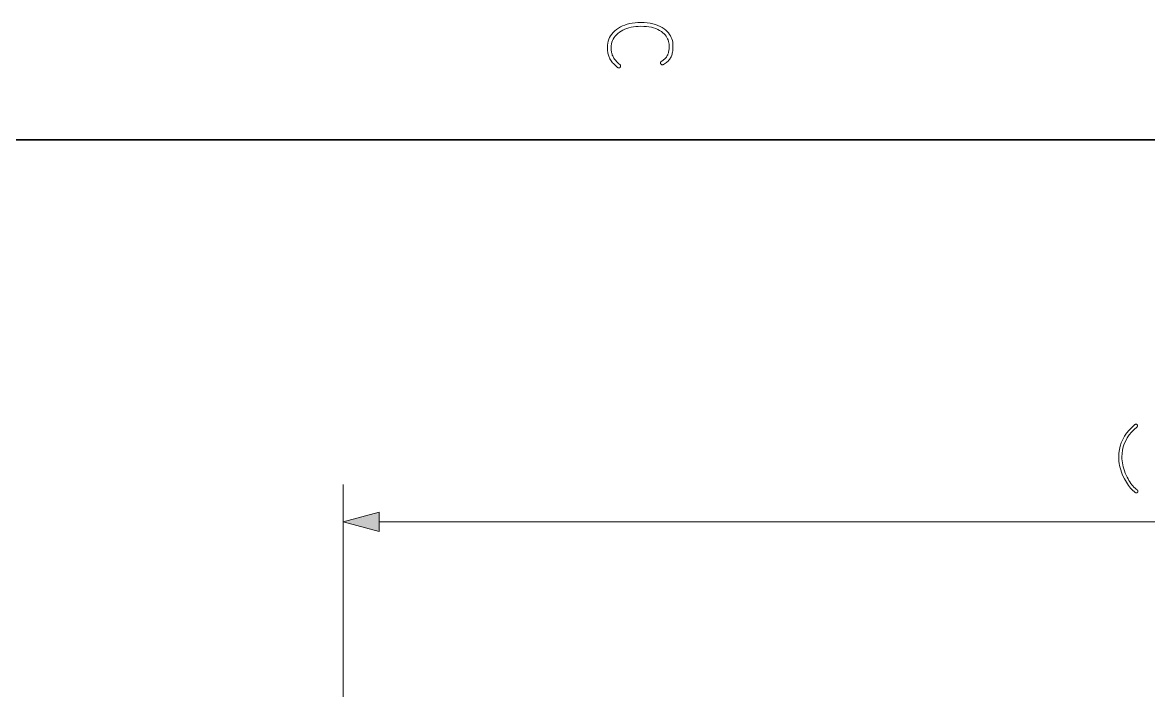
# Model space of a CAD drawing. Extents: x 0 to 297, y 0 to 210.
# Drawn here: x 78.1 to 138.5, y 170.5 to 206.3 of the extents above; entities that cross this region are included whole.
import ezdxf

# ---------------------------------------------------------------- set-up
doc = ezdxf.new("R2010")
doc.units = 0

msp = doc.modelspace()

# ---------------------------------------------------------------- linework, layer by layer
at = {"color": 7, "lineweight": 35}
msp.add_line((287, 200), (10, 200), dxfattribs=at)
at = {"color": 1, "lineweight": 13}
for p, q in [((95.313, 161.136), (95.313, 181.52)), ((97.245, 179.52), (193.683, 179.52))]:
    msp.add_line(p, q, dxfattribs=at)
at = {"color": 7, "lineweight": 13}
msp.add_lwpolyline([(110.021, 203.889), (109.961, 203.939), (109.905, 203.99), (109.853, 204.041), (109.805, 204.092), (109.76, 204.143), (109.719, 204.194), (109.681, 204.245), (109.648, 204.296), (109.618, 204.348), (109.592, 204.399), (109.57, 204.447), (109.55, 204.496), (109.533, 204.548), (109.518, 204.602), (109.505, 204.658), (109.494, 204.716), (109.486, 204.776), (109.48, 204.839), (109.477, 204.903), (109.476, 204.97), (109.481, 205.084), (109.495, 205.194), (109.52, 205.3), (109.555, 205.401), (109.599, 205.499), (109.653, 205.592), (109.717, 205.681), (109.791, 205.766), (109.875, 205.847), (109.968, 205.924), (110.07, 205.995), (110.178, 206.059), (110.292, 206.115), (110.413, 206.163), (110.541, 206.205), (110.675, 206.238), (110.815, 206.264), (110.961, 206.283), (111.114, 206.294), (111.274, 206.298), (111.447, 206.294), (111.612, 206.281), (111.768, 206.26), (111.916, 206.231), (112.055, 206.193), (112.186, 206.147), (112.308, 206.093), (112.421, 206.03), (112.526, 205.958), (112.622, 205.879), (112.693, 205.809), (112.757, 205.736), (112.813, 205.66), (112.861, 205.581), (112.903, 205.5), (112.936, 205.416), (112.962, 205.329), (112.981, 205.239), (112.992, 205.146), (112.996, 205.051), (112.995, 204.975), (112.992, 204.904), (112.987, 204.836), (112.98, 204.771), (112.971, 204.71), (112.96, 204.652), (112.946, 204.597), (112.931, 204.546), (112.914, 204.499), (112.895, 204.455), (112.87, 204.408), (112.841, 204.362), (112.809, 204.318), (112.773, 204.275), (112.733, 204.234), (112.69, 204.193), (112.643, 204.154), (112.593, 204.117), (112.539, 204.08), (112.481, 204.045), (112.476, 204.043), (112.471, 204.04), (112.466, 204.038), (112.461, 204.036), (112.456, 204.034), (112.451, 204.033), (112.445, 204.032), (112.44, 204.031), (112.435, 204.03), (112.43, 204.03), (112.411, 204.031), (112.394, 204.035), (112.379, 204.04), (112.366, 204.047), (112.355, 204.057), (112.345, 204.068), (112.338, 204.082), (112.333, 204.098), (112.33, 204.116), (112.329, 204.136), (112.33, 204.146), (112.331, 204.156), (112.334, 204.165), (112.337, 204.174), (112.342, 204.182), (112.347, 204.19), (112.354, 204.197), (112.362, 204.204), (112.37, 204.211), (112.38, 204.217), (112.426, 204.246), (112.469, 204.276), (112.509, 204.307), (112.547, 204.34), (112.582, 204.374), (112.614, 204.409), (112.643, 204.445), (112.669, 204.482), (112.693, 204.521), (112.713, 204.561), (112.728, 204.597), (112.742, 204.637), (112.754, 204.679), (112.765, 204.724), (112.774, 204.771), (112.781, 204.822), (112.787, 204.875), (112.791, 204.931), (112.793, 204.989), (112.794, 205.051), (112.791, 205.132), (112.781, 205.211), (112.764, 205.287), (112.741, 205.361), (112.711, 205.432), (112.674, 205.5), (112.631, 205.566), (112.581, 205.629), (112.524, 205.69), (112.461, 205.747), (112.375, 205.814), (112.282, 205.873), (112.182, 205.925), (112.074, 205.971), (111.959, 206.009), (111.837, 206.04), (111.707, 206.065), (111.57, 206.082), (111.426, 206.092), (111.274, 206.096), (111.135, 206.093), (111.001, 206.083), (110.873, 206.067), (110.75, 206.044), (110.632, 206.015), (110.52, 205.98), (110.413, 205.938), (110.311, 205.889), (110.214, 205.834), (110.122, 205.773), (110.038, 205.706), (109.962, 205.637), (109.896, 205.564), (109.838, 205.487), (109.789, 205.408), (109.749, 205.325), (109.718, 205.239), (109.696, 205.149), (109.682, 205.056), (109.678, 204.96), (109.679, 204.904), (109.682, 204.849), (109.687, 204.796), (109.694, 204.745), (109.704, 204.695), (109.715, 204.647), (109.729, 204.6), (109.744, 204.554), (109.762, 204.51), (109.781, 204.467), (109.804, 204.425), (109.829, 204.383), (109.858, 204.341), (109.89, 204.298), (109.926, 204.256), (109.965, 204.213), (110.007, 204.17), (110.052, 204.127), (110.101, 204.084), (110.153, 204.04), (110.159, 204.034), (110.165, 204.028), (110.171, 204.021), (110.175, 204.015), (110.179, 204.008), (110.182, 204), (110.185, 203.993), (110.186, 203.985), (110.188, 203.978), (110.188, 203.97), (110.187, 203.95), (110.184, 203.932), (110.179, 203.916), (110.172, 203.902), (110.163, 203.89), (110.152, 203.881), (110.138, 203.873), (110.123, 203.868), (110.106, 203.865), (110.087, 203.864), (110.08, 203.864), (110.073, 203.865), (110.066, 203.866), (110.059, 203.868), (110.053, 203.87), (110.046, 203.873), (110.04, 203.876), (110.034, 203.88), (110.027, 203.884)], close=True, dxfattribs=at)
at = {"color": 1, "lineweight": 13}
for points in [[(137.892, 181.229), (137.899, 181.224), (137.906, 181.218), (137.912, 181.212), (137.917, 181.206), (137.921, 181.199), (137.924, 181.192), (137.927, 181.185), (137.929, 181.177), (137.93, 181.169), (137.931, 181.16), (137.93, 181.144), (137.927, 181.129), (137.923, 181.116), (137.916, 181.105), (137.908, 181.095), (137.898, 181.088), (137.886, 181.081), (137.873, 181.077), (137.857, 181.075), (137.84, 181.074), (137.835, 181.074), (137.829, 181.074), (137.824, 181.075), (137.819, 181.076), (137.814, 181.078), (137.809, 181.08), (137.803, 181.082), (137.798, 181.085), (137.793, 181.088), (137.788, 181.091), (137.724, 181.141), (137.662, 181.196), (137.601, 181.256), (137.541, 181.322), (137.482, 181.394), (137.424, 181.471), (137.367, 181.554), (137.311, 181.642), (137.257, 181.736), (137.203, 181.836), (137.146, 181.953), (137.094, 182.071), (137.049, 182.188), (137.01, 182.305), (136.976, 182.422), (136.949, 182.539), (136.928, 182.656), (136.913, 182.772), (136.903, 182.888), (136.9, 183.004), (136.909, 183.203), (136.935, 183.396), (136.978, 183.584), (137.039, 183.766), (137.117, 183.942), (137.212, 184.112), (137.325, 184.277), (137.455, 184.435), (137.602, 184.589), (137.766, 184.736), (137.771, 184.74), (137.777, 184.744), (137.782, 184.747), (137.788, 184.75), (137.793, 184.752), (137.799, 184.754), (137.805, 184.756), (137.811, 184.757), (137.816, 184.757), (137.823, 184.758), (137.839, 184.757), (137.854, 184.754), (137.867, 184.749), (137.878, 184.743), (137.887, 184.735), (137.895, 184.725), (137.901, 184.713), (137.906, 184.699), (137.908, 184.684), (137.909, 184.667), (137.909, 184.66), (137.908, 184.653), (137.906, 184.647), (137.904, 184.64), (137.902, 184.634), (137.898, 184.628), (137.894, 184.622), (137.89, 184.617), (137.885, 184.611), (137.879, 184.606), (137.726, 184.469), (137.589, 184.326), (137.468, 184.178), (137.363, 184.025), (137.275, 183.867), (137.202, 183.704), (137.146, 183.536), (137.106, 183.362), (137.082, 183.184), (137.074, 183), (137.076, 182.893), (137.085, 182.787), (137.099, 182.679), (137.118, 182.572), (137.143, 182.464), (137.173, 182.356), (137.209, 182.248), (137.251, 182.14), (137.298, 182.031), (137.351, 181.922), (137.4, 181.829), (137.45, 181.742), (137.501, 181.66), (137.554, 181.583), (137.607, 181.511), (137.662, 181.444), (137.718, 181.383), (137.775, 181.326), (137.833, 181.275)], [(97.245, 180.037), (95.313, 179.52), (97.245, 179.002)]]:
    msp.add_lwpolyline(points, close=True, dxfattribs=at)
msp.add_solid([(97.245, 180.037), (95.313, 179.52), (97.245, 180.037), (97.245, 179.002)], dxfattribs=at)

doc.saveas('drawing.dxf')
